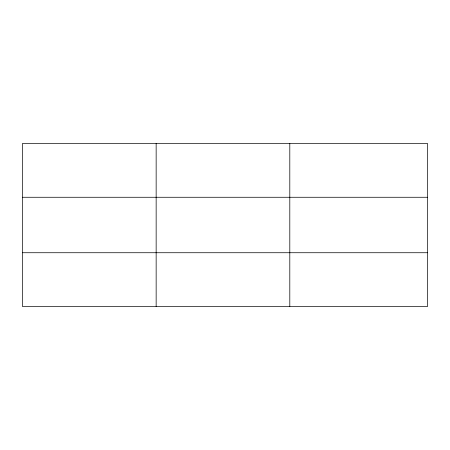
<?xml version="1.0" encoding="UTF-8"?>
<svg xmlns="http://www.w3.org/2000/svg" width="450" height="450" viewBox="0 0 450 450"><rect width="100%" height="100%" fill="white"/><g stroke="black" fill="none" stroke-linecap="round" stroke-linejoin="round"><path stroke-width="0.67" d="M156.15 143.438L156.15 306.562M289.8 143.438L289.8 306.562M427.5 197.269L427.5 143.438L22.5 143.438L22.5 306.562L427.5 306.562L427.5 197.269L22.5 197.269M22.5 252.731L427.5 252.731"/></g></svg>
